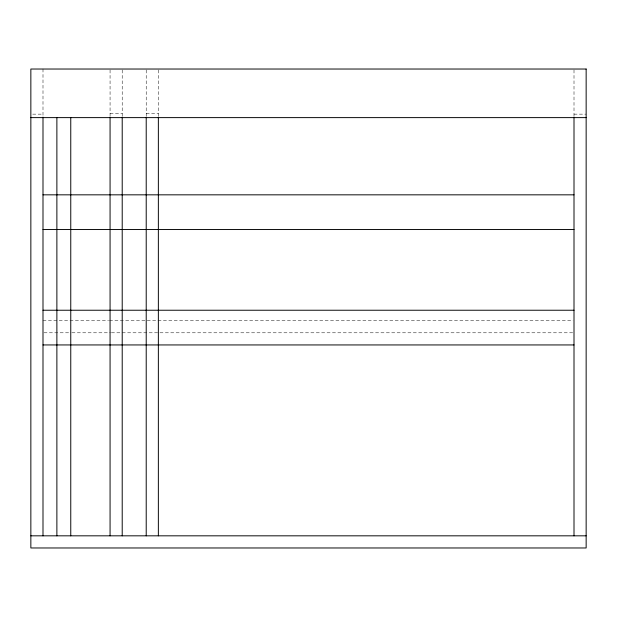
<?xml version="1.0" encoding="UTF-8"?>
<svg xmlns="http://www.w3.org/2000/svg" width="617" height="617" viewBox="0 0 617 617"><rect width="100%" height="100%" fill="white"/><g stroke="black" fill="none" stroke-linecap="round" stroke-linejoin="round"><path stroke-width="0.46" stroke-dasharray="3.08 2.31" d="M110.065 113.451L122.212 113.451M146.214 113.451L158.361 113.451M32.716 114.145L42.997 114.145M574.003 114.145L586.15 114.145M42.997 320.647L69.019 320.647M69.983 320.647L108.53 320.647M109.494 320.647L573.039 320.647M43.961 332.794L70.947 332.794M71.911 332.794L110.458 332.794M111.422 332.794L573.039 332.794M574.003 69.983L574.003 116.752M158.361 69.976L158.361 116.783M146.214 69.976L146.214 116.783M122.212 69.976L122.212 116.783M110.065 69.976L110.065 116.783M42.997 69.027L42.997 116.752"/><path stroke-width="0.93" d="M30.85 117.616L586.15 117.616M42.997 194.833L574.003 194.833M42.997 229.539L574.003 229.539M42.997 310.235L574.003 310.235M42.997 344.942L574.003 344.942M30.85 535.826L586.15 535.826M574.003 117.153L574.003 535.826M158.361 117.153L158.361 535.826M146.214 117.153L146.214 535.826M122.212 117.153L122.212 535.826M110.065 117.153L110.065 535.826M70.762 117.616L70.762 535.826M56.88 117.616L56.88 535.826M42.997 117.153L42.997 535.826M586.15 69.027L30.85 69.027L30.85 547.973L586.15 547.973L586.15 69.027"/></g></svg>
